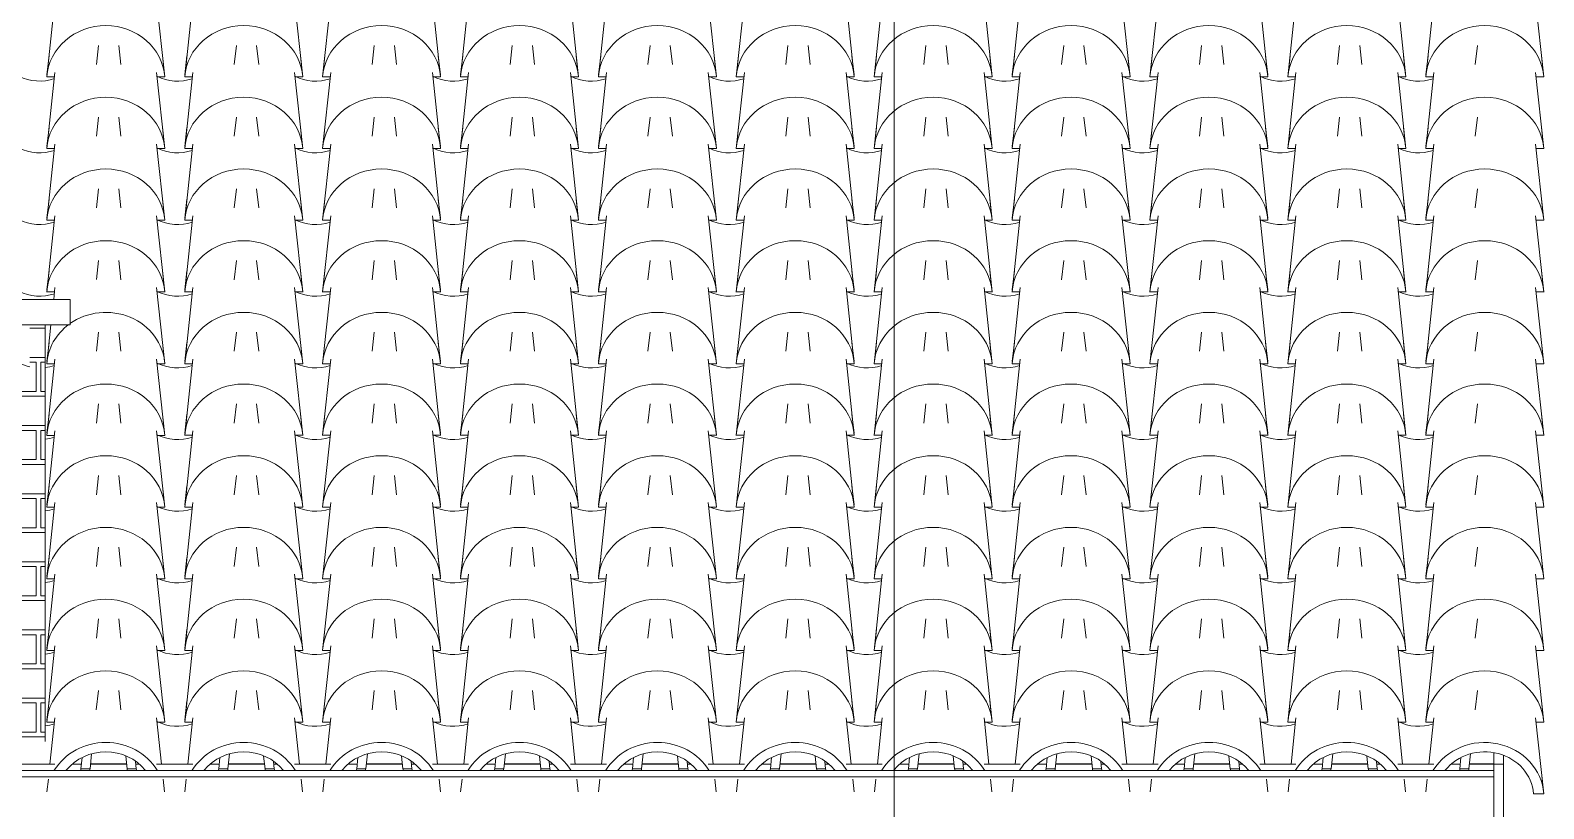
# Model space of a CAD drawing. Header units: millimetres. Extents: x -12976 to 58202, y -2238 to 7407.
# Drawn here: x 51168 to 54176, y 4197 to 5746 of the extents above; entities that cross this region are included whole.
import ezdxf

# ---------------------------------------------------------------- set-up
doc = ezdxf.new("R2010")
doc.units = ezdxf.units.MM
for name, color, linetype, lineweight in [('A-GENM', 13, 'Continuous', 9), ('A-GLAZ-CURT', 52, 'Continuous', 9), ('A-GLAZ-CWMG', 51, 'Continuous', 9), ('A-ROOF-OTLN', 132, 'Continuous', 9), ('A-ROOF-PATT', 132, 'Continuous', 9), ('G-ANNO-TEXT', 231, 'Continuous', 9)]:
    doc.layers.add(name, color=color, linetype=linetype, lineweight=lineweight)

# ---------------------------------------------------------------- blocks, each defined once
blk = doc.blocks.new('Rectangular Mullion - Ripa-4229792-FACHADA LATERAL ESQUERDA')
at = {"layer": 'A-GLAZ-CWMG'}
for p, q in [((17201.9, 4286.3), (17130.2, 4286.3)), ((17476, 4286.3), (17404.3, 4286.3)), ((17750.1, 4286.3), (17678.4, 4286.3)), ((18024.2, 4286.3), (17952.5, 4286.3)), ((18298.3, 4286.3), (18226.6, 4286.3)), ((18572.4, 4286.3), (18500.7, 4286.3)), ((18846.5, 4286.3), (18774.8, 4286.3)), ((19120.6, 4286.3), (19048.9, 4286.3)), ((19394.7, 4286.3), (19323, 4286.3)), ((19668.8, 4286.3), (19597.1, 4286.3)), ((19919.7, 4286.3), (19871.2, 4286.3))]:
    blk.add_line(p, q, dxfattribs=at)
blk = doc.blocks.new('CRT_MGN_COZ_Fogão a lenha completo - CRT_MGN_COZ_Fogão a lenha completo-4049417-FACHADA LATERAL ESQUERDA')
at = {"layer": 'A-GENM'}
h = blk.add_hatch(dxfattribs=at)
h.set_pattern_fill('FP_28', color=256, style=0, pattern_type=2)
h.set_pattern_definition([(180, (16889.65, 3604.53), (3e-14, 270.937), [193.675, -9.525]), (180, (16889.65, 3662.73), (3e-14, 270.937), [193.675, -9.525]), (90, (16889.65, 3604.53), (203.2, -1e-14), [58.21, -212.728]), (90, (16695.98, 3604.53), (203.2, -1e-14), [58.21, -212.728]), (180, (16737.25, 3672.26), (3e-14, 270.937), [193.675, -9.525, 92.075, -9.525]), (180, (16737.25, 3730.47), (3e-14, 270.937), [193.675, -9.525, 92.075, -9.525]), (90, (16737.25, 3672.26), (304.8, -2e-14), [58.21, -212.73]), (90, (16543.58, 3672.26), (304.8, -2e-14), [58.21, -212.73]), (90, (16534.05, 3672.26), (304.8, -2e-14), [58.21, -212.73]), (90, (16441.98, 3672.26), (304.8, -2e-14), [58.21, -212.73]), (180, (16788.05, 3740), (3e-14, 270.937), [193.675, -9.525]), (180, (16788.05, 3798.2), (3e-14, 270.937), [193.675, -9.525]), (90, (16788.05, 3740), (203.2, -1e-14), [58.21, -212.728]), (90, (16594.38, 3740), (203.2, -1e-14), [58.21, -212.728]), (180, (16737.25, 3807.73), (3e-14, 270.937), [193.675, -9.525, 92.075, -9.525]), (180, (16737.25, 3865.94), (3e-14, 270.937), [193.675, -9.525, 92.075, -9.525]), (90, (16737.25, 3807.73), (304.8, -2e-14), [58.21, -212.728]), (90, (16543.58, 3807.73), (304.8, -2e-14), [58.21, -212.728]), (90, (16534.05, 3807.73), (304.8, -2e-14), [58.21, -212.728]), (90, (16441.98, 3807.73), (304.8, -2e-14), [58.21, -212.728])])
h.paths.add_polyline_path([(17039.7, 2030), (17039.7, 2574.7), (16739.7, 2574.7), (16739.7, 2030), (16791.7, 2030)])
h.paths.add_polyline_path([(16962, 4022.8), (16973, 4022.8), (16983, 4024.1), (16985.7, 4041.7), (16989.6, 4061.5), (16993.4, 4070.7), (16931.4, 4070.7), (16934.3, 4064.2), (16940.1, 4036.3), (16941.5, 4026.6), (16944.6, 4025.5), (16950.7, 4024.3)])
h.paths.add_polyline_path([(17029.5, 4329.5), (17039.7, 4330.8), (17039.7, 5160), (17009.7, 5160), (17009.7, 5060), (16769.7, 5060), (16769.7, 5160), (16739.7, 5160), (16739.7, 4331.2), (16756.5, 4329.6), (16780.5, 4333.3), (16783.8, 4363.8), (16786.5, 4373.5), (16792.7, 4391.2), (16799.7, 4402.7), (16808.7, 4415.8), (16810.2, 4417.4), (16827.3, 4433.2), (16834.9, 4437.7), (16851.2, 4446.2), (16875.9, 4452.2), (16900.6, 4451.8), (16925.4, 4444.8), (16947.2, 4432.1), (16966.4, 4413.3), (16980.1, 4391.2), (16987.7, 4368.7), (16989.1, 4363.8), (16991.9, 4337.8), (16999.7, 4334.5), (17008.4, 4331.9), (17029, 4329.5)])
h.paths.add_polyline_path([(16921.2, 4463), (16843.5, 4463.3), (16857.5, 4469.1), (16887.6, 4472.8), (16917.4, 4468.3), (16929.3, 4463)])
at = {"layer": 'A-GENM', "color": 8}
for p, q in [((16689.7, 5210), (17089.7, 5210)), ((17089.7, 5160), (17089.7, 5210)), ((17089.7, 5160), (16689.7, 5160)), ((17039.7, 5160), (17039.7, 4330.7))]:
    blk.add_line(p, q, dxfattribs=at)
blk = doc.blocks.new('COLONIAL BASE - COLONIAL BASE-4236683-FACHADA LATERAL ESQUERDA')
at = {"layer": 'A-GLAZ-CURT'}
for p, q in [((3755.4, 4432.3), (3759.5, 4394.2)), ((3985, 4394.2), (3989.2, 4432.3)), ((3892.9, 4286.2), (3902.7, 4378.4)), ((4104.9, 4378.4), (4114.7, 4286.2)), ((3769.4, 4302.1), (3772.1, 4276.7)), ((3972.5, 4276.7), (3975.7, 4306.2)), ((3772.1, 4276.7), (3790.1, 4276.7)), ((3790.1, 4276.7), (3788.8, 4291.2)), ((3954.5, 4276.7), (3956.6, 4299.1)), ((3954.5, 4276.7), (3972.5, 4276.7)), ((3889.6, 4256.2), (3886.9, 4231.1)), ((4120.7, 4231.1), (4118, 4256.2))]:
    blk.add_line(p, q, dxfattribs=at)
for centre, major_axis, start_param, end_param in [((4003.8, 4220), (117.5, 0), 0.514642, 2.626951), ((4003.8, 4220), (97.5, 0), 0.636036, 2.505557), ((3872.3, 4297.9), (102.8, 0), 3.36491, 3.401368), ((3872.3, 4297.9), (85.3, 0), 3.411763, 3.456659), ((3872.3, 4297.9), (85.3, 0), 5.968119, 6.013015), ((3872.3, 4297.9), (102.8, 0), 6.02341, 6.059868)]:
    blk.add_ellipse(centre, major_axis=major_axis, ratio=0.928477, start_param=start_param, end_param=end_param, dxfattribs=at)
blk = doc.blocks.new('COLONIAL BASE - COLONIAL BASE-V189-FACHADA LATERAL ESQUERDA')
at = {"layer": 'A-GLAZ-CURT'}
for p, q in [((19104.9, 4432.3), (19109.1, 4394.2)), ((19334.5, 4394.2), (19338.7, 4432.3)), ((19242.4, 4286.2), (19252.2, 4378.4)), ((19454.4, 4378.4), (19464.2, 4286.2)), ((19118.9, 4302.1), (19121.6, 4276.7)), ((19322, 4276.7), (19325.2, 4306.2)), ((19121.6, 4276.7), (19139.6, 4276.7)), ((19139.6, 4276.7), (19138.3, 4291.2)), ((19304, 4276.7), (19306.1, 4299.1)), ((19304, 4276.7), (19322, 4276.7)), ((19239.1, 4256.2), (19236.4, 4231.1)), ((19470.2, 4231.1), (19467.5, 4256.2))]:
    blk.add_line(p, q, dxfattribs=at)
for centre, major_axis, start_param, end_param in [((19353.3, 4220), (117.5, 0), 0.514642, 2.626951), ((19353.3, 4220), (97.5, 0), 0.636036, 2.505557), ((19221.8, 4297.9), (102.8, 0), 3.36491, 3.398911), ((19221.8, 4297.9), (85.3, 0), 3.411763, 3.456659), ((19221.8, 4297.9), (85.3, 0), 5.968119, 6.013015), ((19221.8, 4297.9), (102.8, 0), 6.02341, 6.059868)]:
    blk.add_ellipse(centre, major_axis=major_axis, ratio=0.928477, start_param=start_param, end_param=end_param, dxfattribs=at)
blk = doc.blocks.new('COLONIAL BASE - COLONIAL BASE-V190-FACHADA LATERAL ESQUERDA')
at = {"layer": 'A-GLAZ-CURT'}
for p, q in [((19653.1, 4432.3), (19657.3, 4394.2)), ((19882.7, 4394.2), (19886.9, 4432.3)), ((19790.6, 4286.2), (19800.4, 4378.4)), ((20002.6, 4378.4), (20018.8, 4227)), ((19667.1, 4302.1), (19669.8, 4276.7)), ((19870.2, 4276.7), (19873.4, 4306.2)), ((19669.8, 4276.7), (19687.8, 4276.7)), ((19687.8, 4276.7), (19686.5, 4291.2)), ((19852.2, 4276.7), (19854.3, 4299.1)), ((19852.2, 4276.7), (19870.2, 4276.7)), ((19787.3, 4256.2), (19784.6, 4231.1)), ((20018.4, 4231.1), (20014.3, 4269.2)), ((20018.8, 4227), (19998.7, 4227))]:
    blk.add_line(p, q, dxfattribs=at)
for centre, major_axis, start_param, end_param in [((19901.5, 4220), (117.5, 0), 0.063873, 2.626951), ((19901.5, 4220), (97.5, 0), 0.076999, 2.505557), ((19770, 4297.9), (102.8, 0), 3.36491, 3.401368), ((19770, 4297.9), (85.3, 0), 3.411763, 3.456659), ((19770, 4297.9), (85.3, 0), 5.968119, 6.013015), ((19770, 4297.9), (102.8, 0), 6.02341, 6.059868)]:
    blk.add_ellipse(centre, major_axis=major_axis, ratio=0.928477, start_param=start_param, end_param=end_param, dxfattribs=at)
blk = doc.blocks.new('COLONIAL BASE - COLONIAL BASE-V193-FACHADA LATERAL ESQUERDA')
at = {"layer": 'A-GLAZ-CURT'}
for p, q in [((17141.8, 4536.7), (17145.9, 4574.9)), ((17043.3, 4369.6), (17059.4, 4521)), ((17261.6, 4521), (17277.8, 4369.6)), ((17047.8, 4411.8), (17043.6, 4373.7)), ((17277.4, 4373.7), (17273.3, 4411.8)), ((17058.5, 4369.6), (17043.3, 4369.6)), ((17266.4, 4369.6), (17262.6, 4369.6)), ((17277.8, 4369.6), (17266.6, 4369.6))]:
    blk.add_line(p, q, dxfattribs=at)
for centre, major_axis, start_param, end_param in [((17160.5, 4362.6), (117.5, 0), 0.063873, 3.077719), ((17029, 4440.4), (85.3, 0), 4.838528, 5.064544)]:
    blk.add_ellipse(centre, major_axis=major_axis, ratio=0.928477, start_param=start_param, end_param=end_param, dxfattribs=at)
blk = doc.blocks.new('COLONIAL BASE - COLONIAL BASE-V155-FACHADA LATERAL ESQUERDA')
at = {"layer": 'A-GLAZ-CURT'}
for p, q in [((4303.6, 4574.9), (4307.7, 4536.7)), ((4533.2, 4536.7), (4537.4, 4574.9)), ((4434.7, 4369.6), (4450.9, 4521)), ((4653.1, 4521), (4669.3, 4369.6)), ((4439.3, 4411.8), (4435.1, 4373.7)), ((4668.9, 4373.7), (4664.7, 4411.8)), ((4450, 4369.6), (4434.7, 4369.6)), ((4669.3, 4369.6), (4654, 4369.6))]:
    blk.add_line(p, q, dxfattribs=at)
for centre, major_axis, start_param, end_param in [((4552, 4362.6), (117.5, 0), 0.063873, 3.077719), ((4420.5, 4440.4), (85.3, 0), 4.213259, 5.064544)]:
    blk.add_ellipse(centre, major_axis=major_axis, ratio=0.928477, start_param=start_param, end_param=end_param, dxfattribs=at)
blk = doc.blocks.new('COLONIAL BASE - COLONIAL BASE-V196-FACHADA LATERAL ESQUERDA')
at = {"layer": 'A-GLAZ-CURT'}
for p, q in [((16912.1, 5145.2), (16916.3, 5107.1)), ((17141.8, 5107.1), (17145.9, 5145.2)), ((17043.3, 4939.9), (17059.4, 5091.3)), ((17261.6, 5091.3), (17277.8, 4939.9)), ((17047.8, 4982.2), (17043.6, 4944.1)), ((17277.4, 4944.1), (17273.3, 4982.2)), ((17058.5, 4939.9), (17043.3, 4939.9)), ((17266.4, 4939.9), (17262.6, 4939.9)), ((17277.8, 4939.9), (17266.6, 4939.9))]:
    blk.add_line(p, q, dxfattribs=at)
for centre, major_axis, start_param, end_param in [((17160.5, 4933), (117.5, 0), 0.063873, 3.077719), ((17029, 5010.8), (85.3, 0), 4.838528, 5.064544)]:
    blk.add_ellipse(centre, major_axis=major_axis, ratio=0.928477, start_param=start_param, end_param=end_param, dxfattribs=at)
blk = doc.blocks.new('COLONIAL BASE - COLONIAL BASE-V200-FACHADA LATERAL ESQUERDA')
at = {"layer": 'A-GLAZ-CURT'}
for p, q in [((16912.1, 5287.8), (16916.3, 5249.7)), ((17141.8, 5249.7), (17145.9, 5287.8)), ((17056.9, 5210), (17059.4, 5233.9)), ((17261.6, 5233.9), (17277.8, 5082.5)), ((17043.3, 5082.5), (17051.5, 5160)), ((17047.8, 5124.8), (17043.6, 5086.7)), ((17277.4, 5086.7), (17273.3, 5124.8)), ((17058.5, 5082.5), (17043.3, 5082.5)), ((17266.4, 5082.5), (17262.6, 5082.5)), ((17277.8, 5082.5), (17266.6, 5082.5))]:
    blk.add_line(p, q, dxfattribs=at)
for centre, major_axis, start_param, end_param in [((17160.5, 5075.5), (117.5, 0), 0.063873, 2.223898), ((17160.5, 5075.5), (117.5, 0), 2.247759, 3.077719), ((17029, 5153.4), (85.3, 0), 4.213259, 4.482691), ((17029, 5153.4), (85.3, 0), 4.838528, 5.064544)]:
    blk.add_ellipse(centre, major_axis=major_axis, ratio=0.928477, start_param=start_param, end_param=end_param, dxfattribs=at)
blk = doc.blocks.new('COLONIAL BASE - COLONIAL BASE-V201-FACHADA LATERAL ESQUERDA')
at = {"layer": 'A-GLAZ-CURT'}
for p, q in [((16912.1, 5430.4), (16916.3, 5392.3)), ((17141.8, 5392.3), (17145.9, 5430.4)), ((17043.3, 5225.1), (17059.4, 5376.5)), ((17261.6, 5376.5), (17277.8, 5225.1)), ((17047.8, 5267.4), (17043.6, 5229.3)), ((17277.4, 5229.3), (17273.3, 5267.4)), ((17058.5, 5225.1), (17043.3, 5225.1)), ((17266.4, 5225.1), (17262.6, 5225.1)), ((17277.8, 5225.1), (17266.6, 5225.1))]:
    blk.add_line(p, q, dxfattribs=at)
for centre, major_axis, start_param, end_param in [((17160.5, 5218.1), (117.5, 0), 0.063873, 3.077719), ((17029, 5296), (85.3, 0), 4.213259, 5.064544)]:
    blk.add_ellipse(centre, major_axis=major_axis, ratio=0.928477, start_param=start_param, end_param=end_param, dxfattribs=at)

msp = doc.modelspace()

# ---------------------------------------------------------------- hatches: boundary and pattern name
at = {"layer": 'A-ROOF-PATT'}
h = msp.add_hatch(dxfattribs=at)
h.set_pattern_fill('FP_22', color=256, style=0, pattern_type=2)
h.set_pattern_definition([(90, (34157.68, 6240.08), (-70, 4e-15), [])])
h.paths.add_polyline_path([(37407.3, 4103.1), (37952.7, 4103.1), (37952.7, 4166.3), (37407.3, 4166.3), (37407.3, 4129.7)])
h.paths.add_polyline_path([(48224.4, 4103.1), (48669.1, 4103.1), (48669.1, 4166.3), (48123.8, 4166.3), (48123.8, 4103.1), (48219, 4103.1)])
h.paths.add_polyline_path([(38002.7, 4103.1), (38548, 4103.1), (38548, 4166.3), (38002.7, 4166.3), (38002.7, 4129.7)])
h.paths.add_polyline_path([(38598, 4103.1), (39143.4, 4103.1), (39143.4, 4166.3), (38598, 4166.3), (38598, 4129.7)])
h.paths.add_polyline_path([(39193.4, 4103.1), (39738.8, 4103.1), (39738.8, 4166.3), (39193.4, 4166.3), (39193.4, 4129.7)])
h.paths.add_polyline_path([(39788.8, 4103.1), (40334.1, 4103.1), (40334.1, 4166.3), (39788.8, 4166.3), (39788.8, 4129.7)])
h.paths.add_polyline_path([(40384.1, 4103.1), (40929.5, 4103.1), (40929.5, 4166.3), (40384.1, 4166.3), (40384.1, 4129.7)])
h.paths.add_polyline_path([(40979.5, 4103.1), (41223.8, 4103.4), (41445.7, 4137.6), (41455.8, 4135.5), (41452.5, 4138.4), (41429.8, 4148.1), (41384.4, 4137.7), (41367.8, 4143.6), (41372, 4149.7), (41391.4, 4164.2), (41400.8, 4166.3), (40979.5, 4166.3), (40979.5, 4129.7)])
h.paths.add_polyline_path([(48073.8, 4103.1), (48073.8, 4166.3), (47528.4, 4166.3), (47528.4, 4103.1), (48057.2, 4103.1)])
h.paths.add_polyline_path([(41469.9, 4103.1), (41483.5, 4103.1), (41479.3, 4109.8), (41470.9, 4103.8)])
h.paths.add_polyline_path([(47478.4, 4103.1), (47478.4, 4166.3), (46933, 4166.3), (46933, 4103.1), (47452.8, 4103.1)])
h.paths.add_polyline_path([(54027.3, 4103.1), (54027.3, 4166.3), (53482, 4166.3), (53482, 4103.1), (53884.8, 4103.1)])
h.paths.add_polyline_path([(53418.4, 4103.1), (53432, 4103.4), (53432, 4166.3), (53239.6, 4166.3), (53249, 4164.2), (53269.2, 4149.1), (53271.5, 4145.3), (53252.7, 4138.6), (53210.5, 4148.5), (53186.8, 4137.6), (53184.5, 4135.5), (53194.6, 4137.6), (53326.3, 4117.5), (53416.4, 4103.4)])
h.paths.add_polyline_path([(46883, 4103.1), (46883, 4166.3), (46337.7, 4166.3), (46337.7, 4103.1), (46848.5, 4103.1)])
h.paths.add_polyline_path([(46287.7, 4103.1), (46287.3, 4166.3), (45742.3, 4166.3), (45742.3, 4103.1), (46287.3, 4103.1)])
h.paths.add_polyline_path([(45692.3, 4103.1), (45692.3, 4166.3), (45147, 4166.3), (45147, 4103.1), (45682.9, 4103.1)])
h.paths.add_polyline_path([(53164.1, 4103.1), (53177.1, 4103.1), (53163.1, 4113.1), (53157.9, 4104.7), (53153.3, 4103.1)])
h.paths.add_polyline_path([(53127.2, 4103.1), (53107.8, 4113.5), (53073, 4131.5), (53030.3, 4157.5), (53017.1, 4166.3), (52886.6, 4166.3), (52886.6, 4103.1), (53107.8, 4103.1)])
h.paths.add_polyline_path([(45097, 4103.1), (45097, 4166.3), (44551.6, 4166.3), (44551.6, 4103.1), (45078.6, 4103.1)])
h.paths.add_polyline_path([(52836.6, 4103.1), (52836.6, 4166.3), (52291.3, 4166.3), (52291.3, 4103.1), (52805.6, 4103.1)])
h.paths.add_polyline_path([(41519.9, 4103.1), (41524.8, 4103.1), (41524.8, 4105.7)])
h.paths.add_polyline_path([(41574.8, 4103.1), (42120.2, 4103.1), (42120.2, 4166.3), (41629.5, 4165.9), (41608.5, 4151.8), (41574.8, 4131.9), (41574.8, 4127.9)])
h.paths.add_polyline_path([(44501.6, 4103.1), (44501.6, 4166.3), (43956.3, 4166.3), (43956.3, 4103.1), (44474.2, 4103.1)])
h.paths.add_polyline_path([(43906.3, 4103.1), (43906.3, 4166.3), (43360.9, 4166.3), (43360.9, 4103.1), (43869.9, 4103.1)])
h.paths.add_polyline_path([(43310.9, 4103.1), (43310.9, 4166.3), (42765.5, 4166.3), (42765.5, 4103.1), (43308.7, 4103.1)])
h.paths.add_polyline_path([(52241.3, 4103.1), (52241.3, 4166.3), (51695.9, 4166.3), (51695.9, 4103.1), (52201.3, 4103.1)])
h.paths.add_polyline_path([(51645.9, 4103.1), (51645.9, 4166.3), (51100.5, 4166.3), (51100.5, 4103.1), (51640.1, 4103.1)])
h.paths.add_polyline_path([(42170.2, 4103.1), (42715.5, 4103.1), (42715.5, 4166.3), (42170.2, 4166.3), (42170.2, 4129.7)])
h.paths.add_polyline_path([(51050.5, 4103.1), (51050.5, 4166.3), (50505.2, 4166.3), (50505.2, 4103.1), (51035.7, 4103.1)])
h.paths.add_polyline_path([(50455.2, 4103.1), (50455.2, 4166.3), (49909.8, 4166.3), (49909.8, 4103.1), (50431.4, 4103.1)])
h.paths.add_polyline_path([(49859.8, 4103.1), (49859.8, 4166.3), (49314.5, 4166.3), (49314.5, 4103.1), (49827, 4103.1)])
h.paths.add_polyline_path([(49264.5, 4103.1), (49264.5, 4166.3), (48719.1, 4166.3), (48719.1, 4103.1), (49222.7, 4103.1)])
h.paths.add_polyline_path([(48344.5, 4286.2), (48344.5, 4286.3), (48328.5, 4286.2)])
h.paths.add_polyline_path([(53826.5, 4286.2), (53826.4, 4286.3), (53810.4, 4286.2)])
h.paths.add_polyline_path([(42862.5, 4286.2), (42862.5, 4286.3), (42846.5, 4286.2)])
h.paths.add_polyline_path([(46974, 4286.2), (46974, 4286.3), (46958, 4286.2)])
h.paths.add_polyline_path([(53552.4, 4286.2), (53552.3, 4286.3), (53539.5, 4286.2)])
h.paths.add_polyline_path([(46699.9, 4286.2), (46699.9, 4286.3), (46683.9, 4286.2)])
h.paths.add_polyline_path([(42588.4, 4286.2), (42588.4, 4286.3), (42574.9, 4286.2)])
h.paths.add_polyline_path([(46425.8, 4286.2), (46425.8, 4286.3), (46416.8, 4286.2)])
h.paths.add_polyline_path([(42040.2, 4286.2), (42040.2, 4286.3), (42024.2, 4286.2)])
h.paths.add_polyline_path([(41766.1, 4286.2), (41766.1, 4286.3), (41754.7, 4286.2)])
h.paths.add_polyline_path([(46151.7, 4286.2), (46151.7, 4286.3), (46135.7, 4286.2)])
h.paths.add_polyline_path([(45877.6, 4286.2), (45877.6, 4286.3), (45861.6, 4286.2)])
h.paths.add_polyline_path([(48070.4, 4286.2), (48070.4, 4286.3), (48068, 4286.2)])
h.paths.add_polyline_path([(53004.2, 4286.2), (53004.2, 4286.3), (52988.1, 4286.2)])
h.paths.add_polyline_path([(43906.3, 4286.2), (43906.3, 4286.3), (43903.3, 4286.2)])
h.paths.add_polyline_path([(52730.1, 4286.2), (52730.1, 4286.3), (52719.3, 4286.2)])
h.paths.add_polyline_path([(52456, 4286.2), (52456, 4286.3), (52439.9, 4286.2)])
h.paths.add_polyline_path([(40929.5, 4286.2), (40929.5, 4286.3), (40888.2, 4286.2)])
h.paths.add_polyline_path([(45603.5, 4286.2), (45603.5, 4286.3), (45596.6, 4286.2)])
h.paths.add_polyline_path([(52181.9, 4286.2), (52181.9, 4286.3), (52165.8, 4286.2)])
h.paths.add_polyline_path([(41492, 4286.2), (41492, 4286.3), (41476, 4286.2)])
h.paths.add_polyline_path([(45055.3, 4286.2), (45055.3, 4286.3), (45039.3, 4286.2)])
h.paths.add_polyline_path([(51907.8, 4286.2), (51907.8, 4286.3), (51899.1, 4286.2)])

# ---------------------------------------------------------------- linework, layer by layer
at = {"layer": 'A-ROOF-OTLN'}
for p, q in [((54077.3, 4308.4), (54077.3, 4166.3)), ((54096.3, 4016.9), (54096.3, 4303)), ((54077.3, 4273.5), (37357.3, 4273.5)), ((51217.1, 4286.2), (51145.2, 4286.2)), ((51268.4, 4286.2), (51251.7, 4286.2)), ((51359.6, 4286.2), (51287.9, 4286.2)), ((51384.7, 4286.2), (51379.1, 4286.2)), ((51491.2, 4286.2), (51419.3, 4286.2)), ((51542.5, 4286.2), (51525.8, 4286.2)), ((51633.7, 4286.2), (51562, 4286.2)), ((51658.8, 4286.2), (51653.2, 4286.2)), ((51765.3, 4286.2), (51693.4, 4286.2)), ((51816.6, 4286.2), (51799.9, 4286.2)), ((51907.8, 4286.2), (51836.1, 4286.2)), ((51932.9, 4286.2), (51927.3, 4286.2)), ((52039.4, 4286.2), (51967.5, 4286.2)), ((52090.7, 4286.2), (52074, 4286.2)), ((52181.9, 4286.2), (52110.2, 4286.2)), ((52207, 4286.2), (52201.3, 4286.2)), ((52313.5, 4286.2), (52241.6, 4286.2)), ((52364.8, 4286.2), (52348.1, 4286.2)), ((52456, 4286.2), (52384.3, 4286.2)), ((52481.1, 4286.2), (52475.5, 4286.2)), ((52587.6, 4286.2), (52515.7, 4286.2)), ((52638.9, 4286.2), (52622.2, 4286.2)), ((52730.1, 4286.2), (52658.4, 4286.2)), ((52755.2, 4286.2), (52749.6, 4286.2)), ((52861.7, 4286.2), (52789.8, 4286.2)), ((52913, 4286.2), (52896.3, 4286.2)), ((53004.2, 4286.2), (52932.5, 4286.2)), ((53029.3, 4286.2), (53023.7, 4286.2)), ((53135.8, 4286.2), (53063.9, 4286.2)), ((53187.1, 4286.2), (53170.4, 4286.2)), ((53278.3, 4286.2), (53206.6, 4286.2)), ((53303.4, 4286.2), (53297.8, 4286.2)), ((53410, 4286.2), (53338, 4286.2)), ((53461.2, 4286.2), (53444.5, 4286.2)), ((53552.4, 4286.2), (53480.7, 4286.2)), ((53577.5, 4286.2), (53571.9, 4286.2)), ((53684, 4286.2), (53612.1, 4286.2)), ((53735.3, 4286.2), (53718.6, 4286.2)), ((53826.5, 4286.2), (53754.8, 4286.2)), ((53851.6, 4286.2), (53846, 4286.2)), ((53958.1, 4286.2), (53886.2, 4286.2)), ((54009.4, 4286.2), (53992.7, 4286.2)), ((54096.3, 4286.2), (54028.9, 4286.2)), ((54077.3, 4260.8), (37357.3, 4260.8))]:
    msp.add_line(p, q, dxfattribs=at)
at = {"layer": 'G-ANNO-TEXT', "color": 7}
msp.add_line((52885.1, 3741.5), (52885.1, 6974.4), dxfattribs=at)

# ---------------------------------------------------------------- block references
at = {"layer": 'A-GENM', "color": 8}
msp.add_blockref('CRT_MGN_COZ_Fogão a lenha completo - CRT_MGN_COZ_Fogão a lenha completo-4049417-FACHADA LATERAL ESQUERDA', (34157.7, 0), dxfattribs=at)
at = {"layer": 'A-GLAZ-CURT'}
for name, p in [('COLONIAL BASE - COLONIAL BASE-V201-FACHADA LATERAL ESQUERDA', (34157.7, 427.8)), ('COLONIAL BASE - COLONIAL BASE-V155-FACHADA LATERAL ESQUERDA', (47040.3, 1283.3)), ('COLONIAL BASE - COLONIAL BASE-V155-FACHADA LATERAL ESQUERDA', (47314.4, 1283.3)), ('COLONIAL BASE - COLONIAL BASE-V155-FACHADA LATERAL ESQUERDA', (47588.5, 1283.3)), ('COLONIAL BASE - COLONIAL BASE-V155-FACHADA LATERAL ESQUERDA', (47862.6, 1283.3)), ('COLONIAL BASE - COLONIAL BASE-V155-FACHADA LATERAL ESQUERDA', (48136.7, 1283.3)), ('COLONIAL BASE - COLONIAL BASE-V155-FACHADA LATERAL ESQUERDA', (48410.8, 1283.3)), ('COLONIAL BASE - COLONIAL BASE-V155-FACHADA LATERAL ESQUERDA', (48684.9, 1283.3)), ('COLONIAL BASE - COLONIAL BASE-V155-FACHADA LATERAL ESQUERDA', (48959, 1283.3)), ('COLONIAL BASE - COLONIAL BASE-V155-FACHADA LATERAL ESQUERDA', (49233.1, 1283.3)), ('COLONIAL BASE - COLONIAL BASE-V155-FACHADA LATERAL ESQUERDA', (49507.2, 1283.3)), ('COLONIAL BASE - COLONIAL BASE-V201-FACHADA LATERAL ESQUERDA', (34157.7, 285.2)), ('COLONIAL BASE - COLONIAL BASE-V155-FACHADA LATERAL ESQUERDA', (47040.3, 1140.7)), ('COLONIAL BASE - COLONIAL BASE-V155-FACHADA LATERAL ESQUERDA', (47314.4, 1140.7)), ('COLONIAL BASE - COLONIAL BASE-V155-FACHADA LATERAL ESQUERDA', (47588.5, 1140.7)), ('COLONIAL BASE - COLONIAL BASE-V155-FACHADA LATERAL ESQUERDA', (47862.6, 1140.7)), ('COLONIAL BASE - COLONIAL BASE-V155-FACHADA LATERAL ESQUERDA', (48136.7, 1140.7)), ('COLONIAL BASE - COLONIAL BASE-V155-FACHADA LATERAL ESQUERDA', (48410.8, 1140.7)), ('COLONIAL BASE - COLONIAL BASE-V155-FACHADA LATERAL ESQUERDA', (48684.9, 1140.7)), ('COLONIAL BASE - COLONIAL BASE-V155-FACHADA LATERAL ESQUERDA', (48959, 1140.7)), ('COLONIAL BASE - COLONIAL BASE-V155-FACHADA LATERAL ESQUERDA', (49233.1, 1140.7)), ('COLONIAL BASE - COLONIAL BASE-V155-FACHADA LATERAL ESQUERDA', (49507.2, 1140.7)), ('COLONIAL BASE - COLONIAL BASE-V201-FACHADA LATERAL ESQUERDA', (34157.7, 142.6)), ('COLONIAL BASE - COLONIAL BASE-V155-FACHADA LATERAL ESQUERDA', (47040.3, 998.1)), ('COLONIAL BASE - COLONIAL BASE-V155-FACHADA LATERAL ESQUERDA', (47314.4, 998.1)), ('COLONIAL BASE - COLONIAL BASE-V155-FACHADA LATERAL ESQUERDA', (47588.5, 998.1)), ('COLONIAL BASE - COLONIAL BASE-V155-FACHADA LATERAL ESQUERDA', (47862.6, 998.1)), ('COLONIAL BASE - COLONIAL BASE-V155-FACHADA LATERAL ESQUERDA', (48136.7, 998.1)), ('COLONIAL BASE - COLONIAL BASE-V155-FACHADA LATERAL ESQUERDA', (48410.8, 998.1)), ('COLONIAL BASE - COLONIAL BASE-V155-FACHADA LATERAL ESQUERDA', (48684.9, 998.1)), ('COLONIAL BASE - COLONIAL BASE-V155-FACHADA LATERAL ESQUERDA', (48959, 998.1)), ('COLONIAL BASE - COLONIAL BASE-V155-FACHADA LATERAL ESQUERDA', (49233.1, 998.1)), ('COLONIAL BASE - COLONIAL BASE-V155-FACHADA LATERAL ESQUERDA', (49507.2, 998.1)), ('COLONIAL BASE - COLONIAL BASE-V201-FACHADA LATERAL ESQUERDA', (34157.7, 0)), ('COLONIAL BASE - COLONIAL BASE-V155-FACHADA LATERAL ESQUERDA', (47040.3, 855.5)), ('COLONIAL BASE - COLONIAL BASE-V155-FACHADA LATERAL ESQUERDA', (47314.4, 855.5)), ('COLONIAL BASE - COLONIAL BASE-V155-FACHADA LATERAL ESQUERDA', (47588.5, 855.5)), ('COLONIAL BASE - COLONIAL BASE-V155-FACHADA LATERAL ESQUERDA', (47862.6, 855.5)), ('COLONIAL BASE - COLONIAL BASE-V155-FACHADA LATERAL ESQUERDA', (48136.7, 855.5)), ('COLONIAL BASE - COLONIAL BASE-V155-FACHADA LATERAL ESQUERDA', (48410.8, 855.5)), ('COLONIAL BASE - COLONIAL BASE-V155-FACHADA LATERAL ESQUERDA', (48684.9, 855.5)), ('COLONIAL BASE - COLONIAL BASE-V155-FACHADA LATERAL ESQUERDA', (48959, 855.5)), ('COLONIAL BASE - COLONIAL BASE-V155-FACHADA LATERAL ESQUERDA', (49233.1, 855.5)), ('COLONIAL BASE - COLONIAL BASE-V155-FACHADA LATERAL ESQUERDA', (49507.2, 855.5)), ('COLONIAL BASE - COLONIAL BASE-V200-FACHADA LATERAL ESQUERDA', (34157.7, 0)), ('COLONIAL BASE - COLONIAL BASE-V155-FACHADA LATERAL ESQUERDA', (47040.3, 712.9)), ('COLONIAL BASE - COLONIAL BASE-V155-FACHADA LATERAL ESQUERDA', (47314.4, 712.9)), ('COLONIAL BASE - COLONIAL BASE-V155-FACHADA LATERAL ESQUERDA', (47588.5, 712.9)), ('COLONIAL BASE - COLONIAL BASE-V155-FACHADA LATERAL ESQUERDA', (47862.6, 712.9)), ('COLONIAL BASE - COLONIAL BASE-V155-FACHADA LATERAL ESQUERDA', (48136.7, 712.9)), ('COLONIAL BASE - COLONIAL BASE-V155-FACHADA LATERAL ESQUERDA', (48410.8, 712.9)), ('COLONIAL BASE - COLONIAL BASE-V155-FACHADA LATERAL ESQUERDA', (48684.9, 712.9)), ('COLONIAL BASE - COLONIAL BASE-V155-FACHADA LATERAL ESQUERDA', (48959, 712.9)), ('COLONIAL BASE - COLONIAL BASE-V155-FACHADA LATERAL ESQUERDA', (49233.1, 712.9)), ('COLONIAL BASE - COLONIAL BASE-V155-FACHADA LATERAL ESQUERDA', (49507.2, 712.9)), ('COLONIAL BASE - COLONIAL BASE-V196-FACHADA LATERAL ESQUERDA', (34157.7, 0)), ('COLONIAL BASE - COLONIAL BASE-V155-FACHADA LATERAL ESQUERDA', (47040.3, 570.4)), ('COLONIAL BASE - COLONIAL BASE-V155-FACHADA LATERAL ESQUERDA', (47314.4, 570.4)), ('COLONIAL BASE - COLONIAL BASE-V155-FACHADA LATERAL ESQUERDA', (47588.5, 570.4)), ('COLONIAL BASE - COLONIAL BASE-V155-FACHADA LATERAL ESQUERDA', (47862.6, 570.4)), ('COLONIAL BASE - COLONIAL BASE-V155-FACHADA LATERAL ESQUERDA', (48136.7, 570.4)), ('COLONIAL BASE - COLONIAL BASE-V155-FACHADA LATERAL ESQUERDA', (48410.8, 570.4)), ('COLONIAL BASE - COLONIAL BASE-V155-FACHADA LATERAL ESQUERDA', (48684.9, 570.4)), ('COLONIAL BASE - COLONIAL BASE-V155-FACHADA LATERAL ESQUERDA', (48959, 570.4)), ('COLONIAL BASE - COLONIAL BASE-V155-FACHADA LATERAL ESQUERDA', (49233.1, 570.4)), ('COLONIAL BASE - COLONIAL BASE-V155-FACHADA LATERAL ESQUERDA', (49507.2, 570.4)), ('COLONIAL BASE - COLONIAL BASE-V193-FACHADA LATERAL ESQUERDA', (34157.7, 427.8)), ('COLONIAL BASE - COLONIAL BASE-V155-FACHADA LATERAL ESQUERDA', (47040.3, 427.8)), ('COLONIAL BASE - COLONIAL BASE-V155-FACHADA LATERAL ESQUERDA', (47314.4, 427.8)), ('COLONIAL BASE - COLONIAL BASE-V155-FACHADA LATERAL ESQUERDA', (47588.5, 427.8)), ('COLONIAL BASE - COLONIAL BASE-V155-FACHADA LATERAL ESQUERDA', (47862.6, 427.8)), ('COLONIAL BASE - COLONIAL BASE-V155-FACHADA LATERAL ESQUERDA', (48136.7, 427.8)), ('COLONIAL BASE - COLONIAL BASE-V155-FACHADA LATERAL ESQUERDA', (48410.8, 427.8)), ('COLONIAL BASE - COLONIAL BASE-V155-FACHADA LATERAL ESQUERDA', (48684.9, 427.8)), ('COLONIAL BASE - COLONIAL BASE-V155-FACHADA LATERAL ESQUERDA', (48959, 427.8)), ('COLONIAL BASE - COLONIAL BASE-V155-FACHADA LATERAL ESQUERDA', (49233.1, 427.8)), ('COLONIAL BASE - COLONIAL BASE-V155-FACHADA LATERAL ESQUERDA', (49507.2, 427.8)), ('COLONIAL BASE - COLONIAL BASE-V193-FACHADA LATERAL ESQUERDA', (34157.7, 285.2)), ('COLONIAL BASE - COLONIAL BASE-V155-FACHADA LATERAL ESQUERDA', (47040.3, 285.2)), ('COLONIAL BASE - COLONIAL BASE-V155-FACHADA LATERAL ESQUERDA', (47314.4, 285.2)), ('COLONIAL BASE - COLONIAL BASE-V155-FACHADA LATERAL ESQUERDA', (47588.5, 285.2)), ('COLONIAL BASE - COLONIAL BASE-V155-FACHADA LATERAL ESQUERDA', (47862.6, 285.2)), ('COLONIAL BASE - COLONIAL BASE-V155-FACHADA LATERAL ESQUERDA', (48136.7, 285.2)), ('COLONIAL BASE - COLONIAL BASE-V155-FACHADA LATERAL ESQUERDA', (48410.8, 285.2)), ('COLONIAL BASE - COLONIAL BASE-V155-FACHADA LATERAL ESQUERDA', (48684.9, 285.2)), ('COLONIAL BASE - COLONIAL BASE-V155-FACHADA LATERAL ESQUERDA', (48959, 285.2)), ('COLONIAL BASE - COLONIAL BASE-V155-FACHADA LATERAL ESQUERDA', (49233.1, 285.2)), ('COLONIAL BASE - COLONIAL BASE-V155-FACHADA LATERAL ESQUERDA', (49507.2, 285.2)), ('COLONIAL BASE - COLONIAL BASE-V193-FACHADA LATERAL ESQUERDA', (34157.7, 142.6)), ('COLONIAL BASE - COLONIAL BASE-V155-FACHADA LATERAL ESQUERDA', (47040.3, 142.6)), ('COLONIAL BASE - COLONIAL BASE-V155-FACHADA LATERAL ESQUERDA', (47314.4, 142.6)), ('COLONIAL BASE - COLONIAL BASE-V155-FACHADA LATERAL ESQUERDA', (47588.5, 142.6)), ('COLONIAL BASE - COLONIAL BASE-V155-FACHADA LATERAL ESQUERDA', (47862.6, 142.6)), ('COLONIAL BASE - COLONIAL BASE-V155-FACHADA LATERAL ESQUERDA', (48136.7, 142.6)), ('COLONIAL BASE - COLONIAL BASE-V155-FACHADA LATERAL ESQUERDA', (48410.8, 142.6)), ('COLONIAL BASE - COLONIAL BASE-V155-FACHADA LATERAL ESQUERDA', (48684.9, 142.6)), ('COLONIAL BASE - COLONIAL BASE-V155-FACHADA LATERAL ESQUERDA', (48959, 142.6)), ('COLONIAL BASE - COLONIAL BASE-V155-FACHADA LATERAL ESQUERDA', (49233.1, 142.6)), ('COLONIAL BASE - COLONIAL BASE-V155-FACHADA LATERAL ESQUERDA', (49507.2, 142.6)), ('COLONIAL BASE - COLONIAL BASE-V193-FACHADA LATERAL ESQUERDA', (34157.7, 0)), ('COLONIAL BASE - COLONIAL BASE-V155-FACHADA LATERAL ESQUERDA', (47040.3, 0)), ('COLONIAL BASE - COLONIAL BASE-V155-FACHADA LATERAL ESQUERDA', (47314.4, 0)), ('COLONIAL BASE - COLONIAL BASE-V155-FACHADA LATERAL ESQUERDA', (47588.5, 0)), ('COLONIAL BASE - COLONIAL BASE-V155-FACHADA LATERAL ESQUERDA', (47862.6, 0)), ('COLONIAL BASE - COLONIAL BASE-V155-FACHADA LATERAL ESQUERDA', (48136.7, 0)), ('COLONIAL BASE - COLONIAL BASE-V155-FACHADA LATERAL ESQUERDA', (48410.8, 0)), ('COLONIAL BASE - COLONIAL BASE-V155-FACHADA LATERAL ESQUERDA', (48684.9, 0)), ('COLONIAL BASE - COLONIAL BASE-V155-FACHADA LATERAL ESQUERDA', (48959, 0)), ('COLONIAL BASE - COLONIAL BASE-V155-FACHADA LATERAL ESQUERDA', (49233.1, 0)), ('COLONIAL BASE - COLONIAL BASE-V155-FACHADA LATERAL ESQUERDA', (49507.2, 0)), ('COLONIAL BASE - COLONIAL BASE-4236683-FACHADA LATERAL ESQUERDA', (47314.4, 0)), ('COLONIAL BASE - COLONIAL BASE-4236683-FACHADA LATERAL ESQUERDA', (47588.5, 0)), ('COLONIAL BASE - COLONIAL BASE-4236683-FACHADA LATERAL ESQUERDA', (47862.6, 0)), ('COLONIAL BASE - COLONIAL BASE-4236683-FACHADA LATERAL ESQUERDA', (48136.7, 0)), ('COLONIAL BASE - COLONIAL BASE-4236683-FACHADA LATERAL ESQUERDA', (48410.8, 0)), ('COLONIAL BASE - COLONIAL BASE-4236683-FACHADA LATERAL ESQUERDA', (48684.9, 0)), ('COLONIAL BASE - COLONIAL BASE-4236683-FACHADA LATERAL ESQUERDA', (48959, 0)), ('COLONIAL BASE - COLONIAL BASE-4236683-FACHADA LATERAL ESQUERDA', (49233.1, 0)), ('COLONIAL BASE - COLONIAL BASE-V189-FACHADA LATERAL ESQUERDA', (34157.7, 0)), ('COLONIAL BASE - COLONIAL BASE-4236683-FACHADA LATERAL ESQUERDA', (49781.3, 0)), ('COLONIAL BASE - COLONIAL BASE-V190-FACHADA LATERAL ESQUERDA', (34157.7, 0))]:
    msp.add_blockref(name, p, dxfattribs=at)
at = {"layer": 'A-GLAZ-CWMG'}
msp.add_blockref('Rectangular Mullion - Ripa-4229792-FACHADA LATERAL ESQUERDA', (34157.7, 0), dxfattribs=at)

doc.saveas('drawing.dxf')
